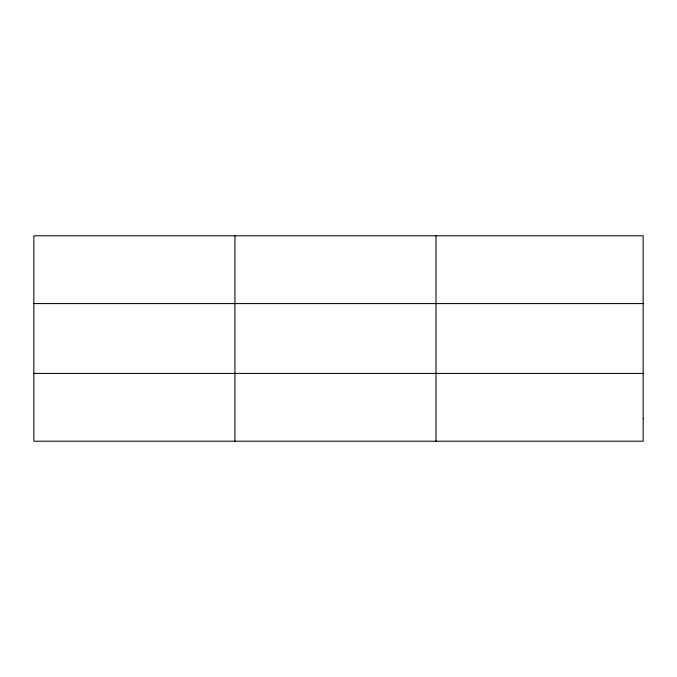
<?xml version="1.0" encoding="UTF-8"?>
<svg xmlns="http://www.w3.org/2000/svg" width="677" height="677" viewBox="0 0 677 677"><rect width="100%" height="100%" fill="white"/><g stroke="black" fill="none" stroke-linecap="round" stroke-linejoin="round"><path stroke-width="1.02" d="M234.919 441.201L234.919 235.799M435.988 441.201L435.988 235.799M33.85 303.584L643.15 303.584M33.85 373.416L643.15 373.416M643.15 418.606L643.15 441.201L33.85 441.201L33.85 235.799L643.15 235.799L643.15 418.606"/></g></svg>
